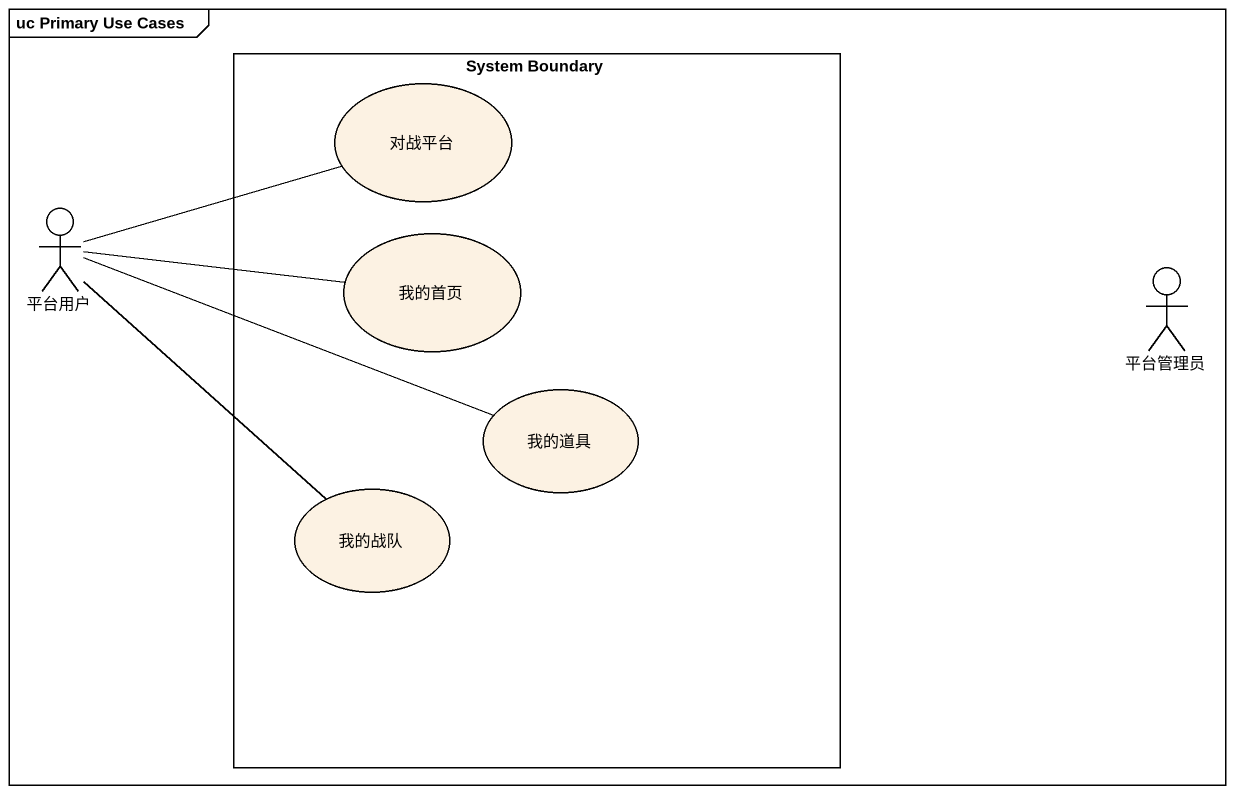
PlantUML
@startuml
mainframe uc Primary Use Cases
rectangle "System Boundary" as System_Boundary {
  usecase 对战平台
  usecase 我的首页
  usecase 我的道具
  usecase 我的战队
}
actor 平台用户
actor 平台管理员
平台用户 -right- 对战平台
平台用户 -right- 我的首页
平台用户 -right- 我的道具
平台用户 -- 我的战队
@enduml
